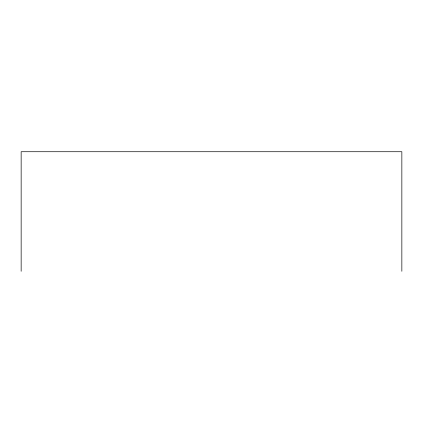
<?xml version="1.0" encoding="UTF-8"?>
<svg xmlns="http://www.w3.org/2000/svg" width="423" height="423" viewBox="0 0 423 423"><rect width="100%" height="100%" fill="white"/><g stroke="black" fill="none" stroke-linecap="round" stroke-linejoin="round"><path stroke-width="0.63" d="M401.85 271.275L401.85 151.725L21.15 151.725L21.15 271.275"/></g></svg>
